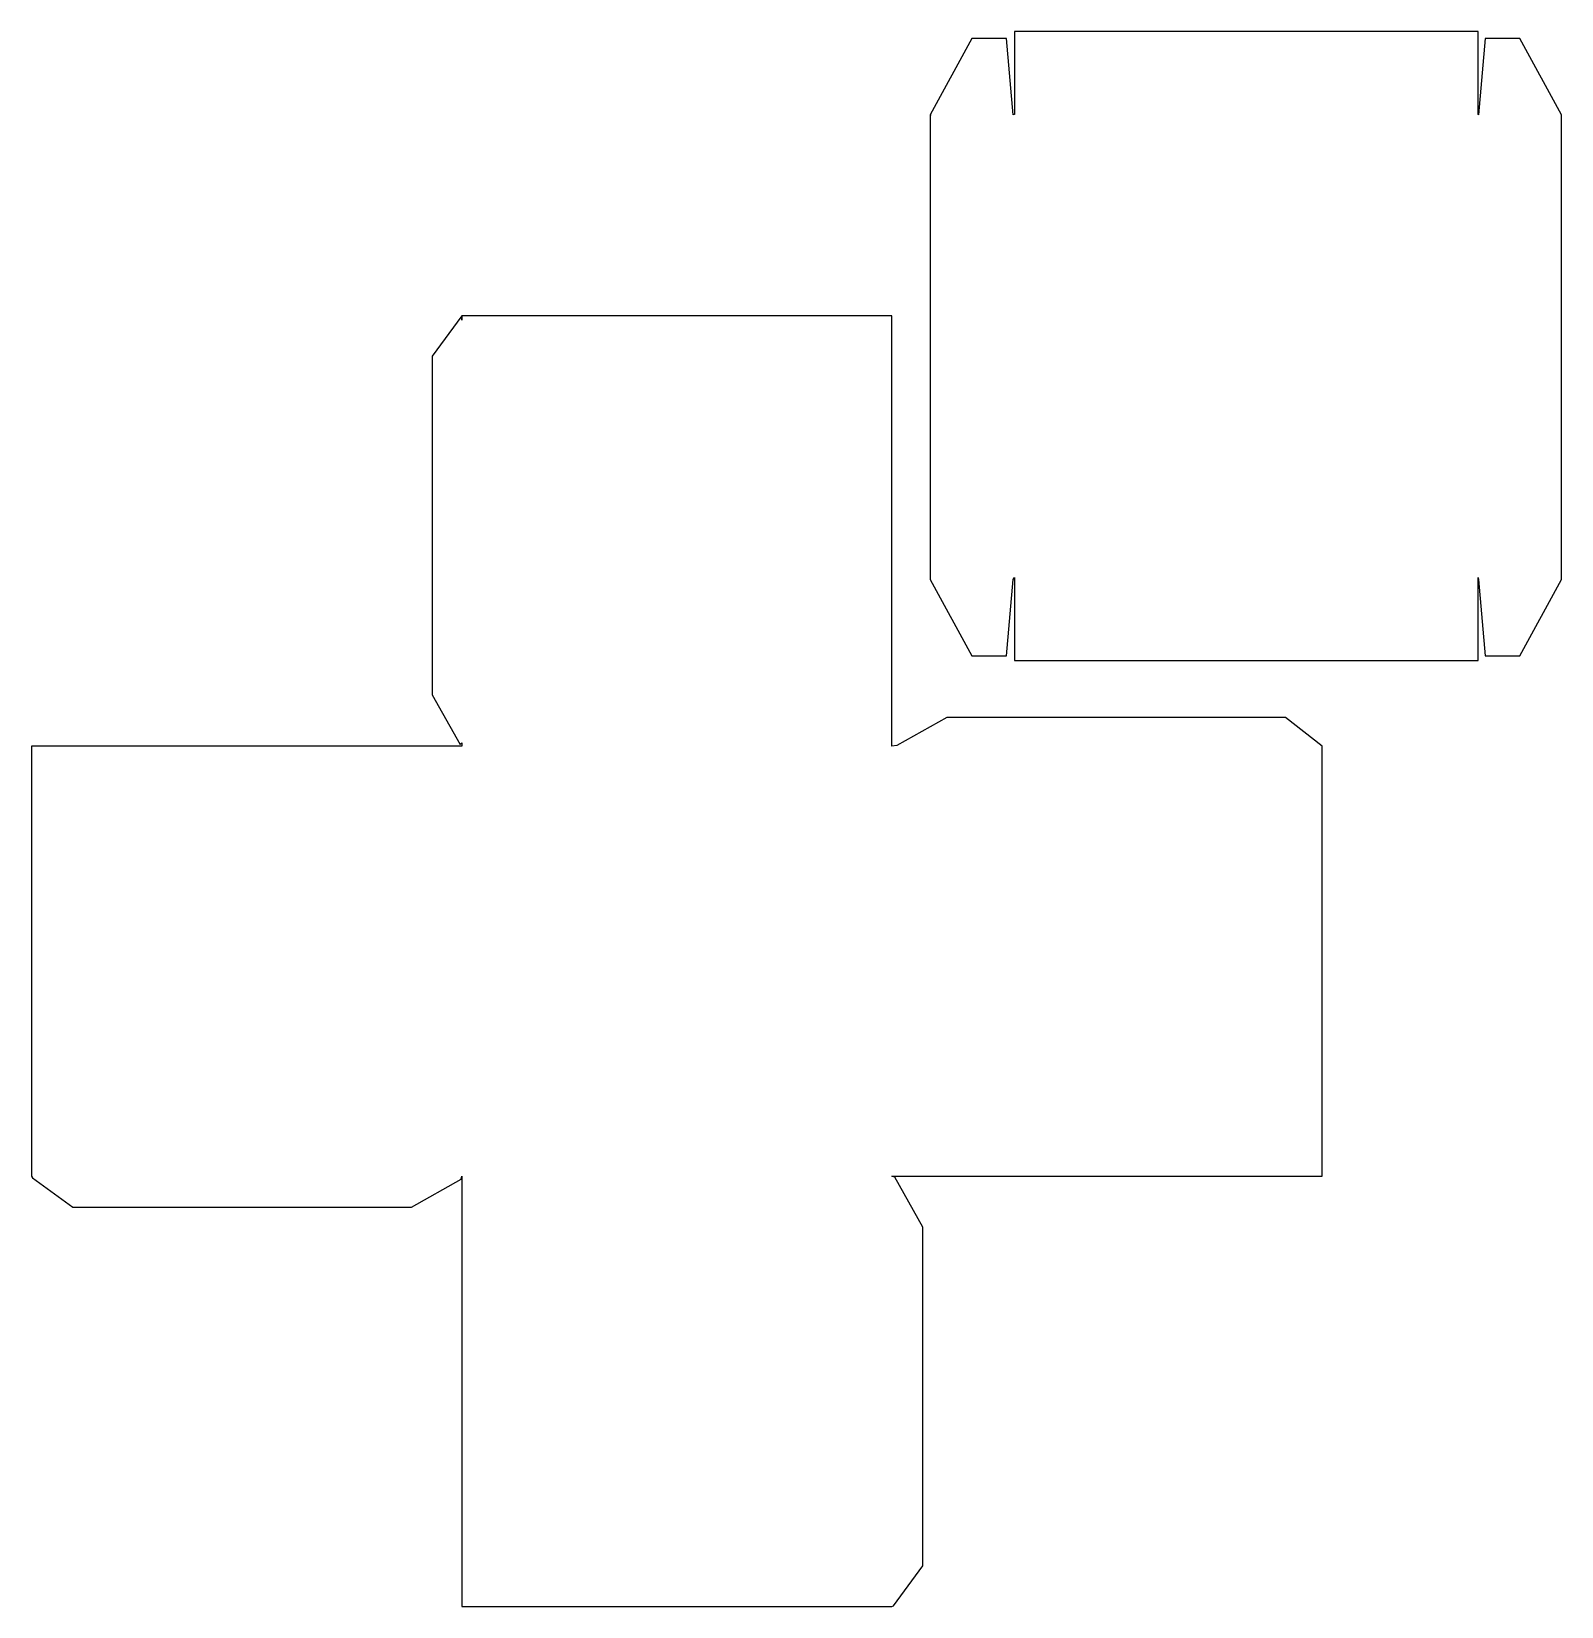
# Model space of a CAD drawing. Header units: centimetres. Extents: x -10.4 to 10.4, y -10.7 to 10.7.
import ezdxf

# ---------------------------------------------------------------- set-up
doc = ezdxf.new("R2010")
doc.units = ezdxf.units.CM
doc.header["$MEASUREMENT"] = 0
doc.layers.add('Camada 1', color=7, linetype='Continuous')

msp = doc.modelspace()

# ---------------------------------------------------------------- linework, layer by layer
at = {"layer": 'Camada 1'}
for points, knots in [([(9.27248, 9.57323), (9.27248, 9.57323), (9.36149, 10.61029), (9.36149, 10.61029), (9.36149, 10.61029), (9.36149, 10.61029), (9.83287, 10.61029), (9.83287, 10.61029), (9.83287, 10.61029), (9.83287, 10.61029), (10.39895, 9.57323), (10.39895, 9.57323), (10.39895, 9.57323), (10.39895, 9.57323), (10.38836, 9.57323), (10.38836, 9.57323), (10.38836, 9.57323), (10.38836, 9.57323), (10.39895, 9.57323), (10.39895, 9.57323), (10.39895, 9.57323), (10.39895, 9.57323), (10.39895, 3.26715), (10.39895, 3.26715), (10.39895, 3.26715), (10.39895, 3.26715), (10.39895, 3.25665), (10.39895, 3.25665), (10.39895, 3.25665), (10.39895, 3.25665), (9.83287, 2.21967), (9.83287, 2.21967), (9.83287, 2.21967), (9.83287, 2.21967), (9.36149, 2.21967), (9.36149, 2.21967), (9.36149, 2.21967), (9.36149, 2.21967), (9.27248, 3.25665), (9.27248, 3.25665), (9.27248, 3.25665), (9.27248, 3.25665), (9.26727, 3.28284), (9.26727, 3.28284), (9.26727, 3.28284), (9.26727, 3.28284), (9.26727, 2.16696), (9.26727, 2.16696), (9.26727, 2.16696), (9.26727, 2.16696), (9.26727, 2.15635), (9.26727, 2.15635), (9.26727, 2.15635), (9.26727, 2.15635), (2.96114, 2.15635), (2.96114, 2.15635), (2.96114, 2.15635), (2.96114, 2.15635), (2.96114, 3.28284), (2.96114, 3.28284), (2.96114, 3.28284), (2.96114, 3.28284), (2.94539, 3.25665), (2.94539, 3.25665), (2.94539, 3.25665), (2.94539, 3.25665), (2.85642, 2.21967), (2.85642, 2.21967), (2.85642, 2.21967), (2.85642, 2.21967), (2.38501, 2.21967), (2.38501, 2.21967), (2.38501, 2.21967), (2.38501, 2.21967), (1.81893, 3.25665), (1.81893, 3.25665), (1.81893, 3.25665), (1.81893, 3.25665), (1.81893, 3.26715), (1.81893, 3.26715), (1.81893, 3.26715), (1.81893, 3.26715), (1.81893, 9.57323), (1.81893, 9.57323), (1.81893, 9.57323), (1.81893, 9.57323), (1.82951, 9.57323), (1.82951, 9.57323), (1.82951, 9.57323), (1.82951, 9.57323), (1.81893, 9.57323), (1.81893, 9.57323), (1.81893, 9.57323), (1.81893, 9.57323), (2.38501, 10.61029), (2.38501, 10.61029), (2.38501, 10.61029), (2.38501, 10.61029), (2.85642, 10.61029), (2.85642, 10.61029), (2.85642, 10.61029), (2.85642, 10.61029), (2.94539, 9.57323), (2.94539, 9.57323), (2.94539, 9.57323), (2.94539, 9.57323), (2.96114, 9.5785), (2.96114, 9.5785), (2.96114, 9.5785), (2.96114, 9.5785), (2.96114, 10.70496), (2.96114, 10.70496), (2.96114, 10.70496), (2.96114, 10.70496), (9.26727, 10.70496), (9.26727, 10.70496), (9.26727, 10.70496), (9.26727, 10.70496), (9.26727, 10.69438), (9.26727, 10.69438), (9.26727, 10.69438), (9.26727, 10.69438), (9.26727, 9.5785), (9.26727, 9.5785), (9.26727, 9.5785), (9.26727, 9.5785), (9.27248, 9.57323), (9.27248, 9.57323)], [0, 0, 0, 0, 0.03030303, 0.03030303, 0.03030303, 0.03030303, 0.06060606, 0.06060606, 0.06060606, 0.06060606, 0.09090909, 0.09090909, 0.09090909, 0.09090909, 0.12121212, 0.12121212, 0.12121212, 0.12121212, 0.15151515, 0.15151515, 0.15151515, 0.15151515, 0.18181818, 0.18181818, 0.18181818, 0.18181818, 0.21212121, 0.21212121, 0.21212121, 0.21212121, 0.24242424, 0.24242424, 0.24242424, 0.24242424, 0.27272727, 0.27272727, 0.27272727, 0.27272727, 0.3030303, 0.3030303, 0.3030303, 0.3030303, 0.33333333, 0.33333333, 0.33333333, 0.33333333, 0.36363636, 0.36363636, 0.36363636, 0.36363636, 0.39393939, 0.39393939, 0.39393939, 0.39393939, 0.42424242, 0.42424242, 0.42424242, 0.42424242, 0.45454545, 0.45454545, 0.45454545, 0.45454545, 0.48484848, 0.48484848, 0.48484848, 0.48484848, 0.51515152, 0.51515152, 0.51515152, 0.51515152, 0.54545455, 0.54545455, 0.54545455, 0.54545455, 0.57575758, 0.57575758, 0.57575758, 0.57575758, 0.60606061, 0.60606061, 0.60606061, 0.60606061, 0.63636364, 0.63636364, 0.63636364, 0.63636364, 0.66666667, 0.66666667, 0.66666667, 0.66666667, 0.6969697, 0.6969697, 0.6969697, 0.6969697, 0.72727273, 0.72727273, 0.72727273, 0.72727273, 0.75757576, 0.75757576, 0.75757576, 0.75757576, 0.78787879, 0.78787879, 0.78787879, 0.78787879, 0.81818182, 0.81818182, 0.81818182, 0.81818182, 0.84848485, 0.84848485, 0.84848485, 0.84848485, 0.87878788, 0.87878788, 0.87878788, 0.87878788, 0.90909091, 0.90909091, 0.90909091, 0.90909091, 0.93939394, 0.93939394, 0.93939394, 0.93939394, 1, 1, 1, 1]), ([(1.36544, 0.99936), (1.36544, 0.99936), (2.04229, 1.37845), (2.04229, 1.37845), (2.04229, 1.37845), (2.04229, 1.37845), (6.64509, 1.37845), (6.64509, 1.37845), (6.64509, 1.37845), (6.64509, 1.37845), (7.14592, 0.99163), (7.14592, 0.99163), (7.14592, 0.99163), (7.14592, 0.99163), (7.14592, -4.85667), (7.14592, -4.85667), (7.14592, -4.85667), (7.14592, -4.85667), (1.29765, -4.85667), (1.29765, -4.85667), (1.29765, -4.85667), (1.29765, -4.85667), (1.33824, -4.87024), (1.33824, -4.87024), (1.33824, -4.87024), (1.33824, -4.87024), (1.71733, -5.5471), (1.71733, -5.5471), (1.71733, -5.5471), (1.71733, -5.5471), (1.71733, -10.14995), (1.71733, -10.14995), (1.71733, -10.14995), (1.71733, -10.14995), (1.31707, -10.69713), (1.31707, -10.69713), (1.31707, -10.69713), (1.31707, -10.69713), (1.29765, -10.70496), (1.29765, -10.70496), (1.29765, -10.70496), (1.29765, -10.70496), (-4.55065, -10.70496), (-4.55065, -10.70496), (-4.55065, -10.70496), (-4.55065, -10.70496), (-4.55065, -4.85667), (-4.55065, -4.85667), (-4.55065, -4.85667), (-4.55065, -4.85667), (-4.55843, -4.8972), (-4.55843, -4.8972), (-4.55843, -4.8972), (-4.55843, -4.8972), (-5.23528, -5.27629), (-5.23528, -5.27629), (-5.23528, -5.27629), (-5.23528, -5.27629), (-9.83811, -5.27629), (-9.83811, -5.27629), (-9.83811, -5.27629), (-9.83811, -5.27629), (-10.38532, -4.87603), (-10.38532, -4.87603), (-10.38532, -4.87603), (-10.38532, -4.87603), (-10.39895, -4.85667), (-10.39895, -4.85667), (-10.39895, -4.85667), (-10.39895, -4.85667), (-10.39895, 0.99163), (-10.39895, 0.99163), (-10.39895, 0.99163), (-10.39895, 0.99163), (-4.55065, 0.99163), (-4.55065, 0.99163), (-4.55065, 0.99163), (-4.55065, 0.99163), (-4.55065, 1.03359), (-4.55065, 1.03359), (-4.55065, 1.03359), (-4.55065, 1.03359), (-4.57184, 1.01296), (-4.57184, 1.01296), (-4.57184, 1.01296), (-4.57184, 1.01296), (-4.95091, 1.68987), (-4.95091, 1.68987), (-4.95091, 1.68987), (-4.95091, 1.68987), (-4.95091, 6.29269), (-4.95091, 6.29269), (-4.95091, 6.29269), (-4.95091, 6.29269), (-4.55065, 6.8399), (-4.55065, 6.8399), (-4.55065, 6.8399), (-4.55065, 6.8399), (-4.55065, 6.78005), (-4.55065, 6.78005), (-4.55065, 6.78005), (-4.55065, 6.78005), (-4.55065, 6.8399), (-4.55065, 6.8399), (-4.55065, 6.8399), (-4.55065, 6.8399), (1.29765, 6.8399), (1.29765, 6.8399), (1.29765, 6.8399), (1.29765, 6.8399), (1.29765, 0.99163), (1.29765, 0.99163), (1.29765, 0.99163), (1.29765, 0.99163), (1.36544, 0.99936), (1.36544, 0.99936)], [0, 0, 0, 0, 0.03333333, 0.03333333, 0.03333333, 0.03333333, 0.06666667, 0.06666667, 0.06666667, 0.06666667, 0.1, 0.1, 0.1, 0.1, 0.13333333, 0.13333333, 0.13333333, 0.13333333, 0.16666667, 0.16666667, 0.16666667, 0.16666667, 0.2, 0.2, 0.2, 0.2, 0.23333333, 0.23333333, 0.23333333, 0.23333333, 0.26666667, 0.26666667, 0.26666667, 0.26666667, 0.3, 0.3, 0.3, 0.3, 0.33333333, 0.33333333, 0.33333333, 0.33333333, 0.36666667, 0.36666667, 0.36666667, 0.36666667, 0.4, 0.4, 0.4, 0.4, 0.43333333, 0.43333333, 0.43333333, 0.43333333, 0.46666667, 0.46666667, 0.46666667, 0.46666667, 0.5, 0.5, 0.5, 0.5, 0.53333333, 0.53333333, 0.53333333, 0.53333333, 0.56666667, 0.56666667, 0.56666667, 0.56666667, 0.6, 0.6, 0.6, 0.6, 0.63333333, 0.63333333, 0.63333333, 0.63333333, 0.66666667, 0.66666667, 0.66666667, 0.66666667, 0.7, 0.7, 0.7, 0.7, 0.73333333, 0.73333333, 0.73333333, 0.73333333, 0.76666667, 0.76666667, 0.76666667, 0.76666667, 0.8, 0.8, 0.8, 0.8, 0.83333333, 0.83333333, 0.83333333, 0.83333333, 0.86666667, 0.86666667, 0.86666667, 0.86666667, 0.9, 0.9, 0.9, 0.9, 0.93333333, 0.93333333, 0.93333333, 0.93333333, 1, 1, 1, 1])]:
    msp.add_open_spline(points, degree=3, knots=knots, dxfattribs=at)

doc.saveas('drawing.dxf')
